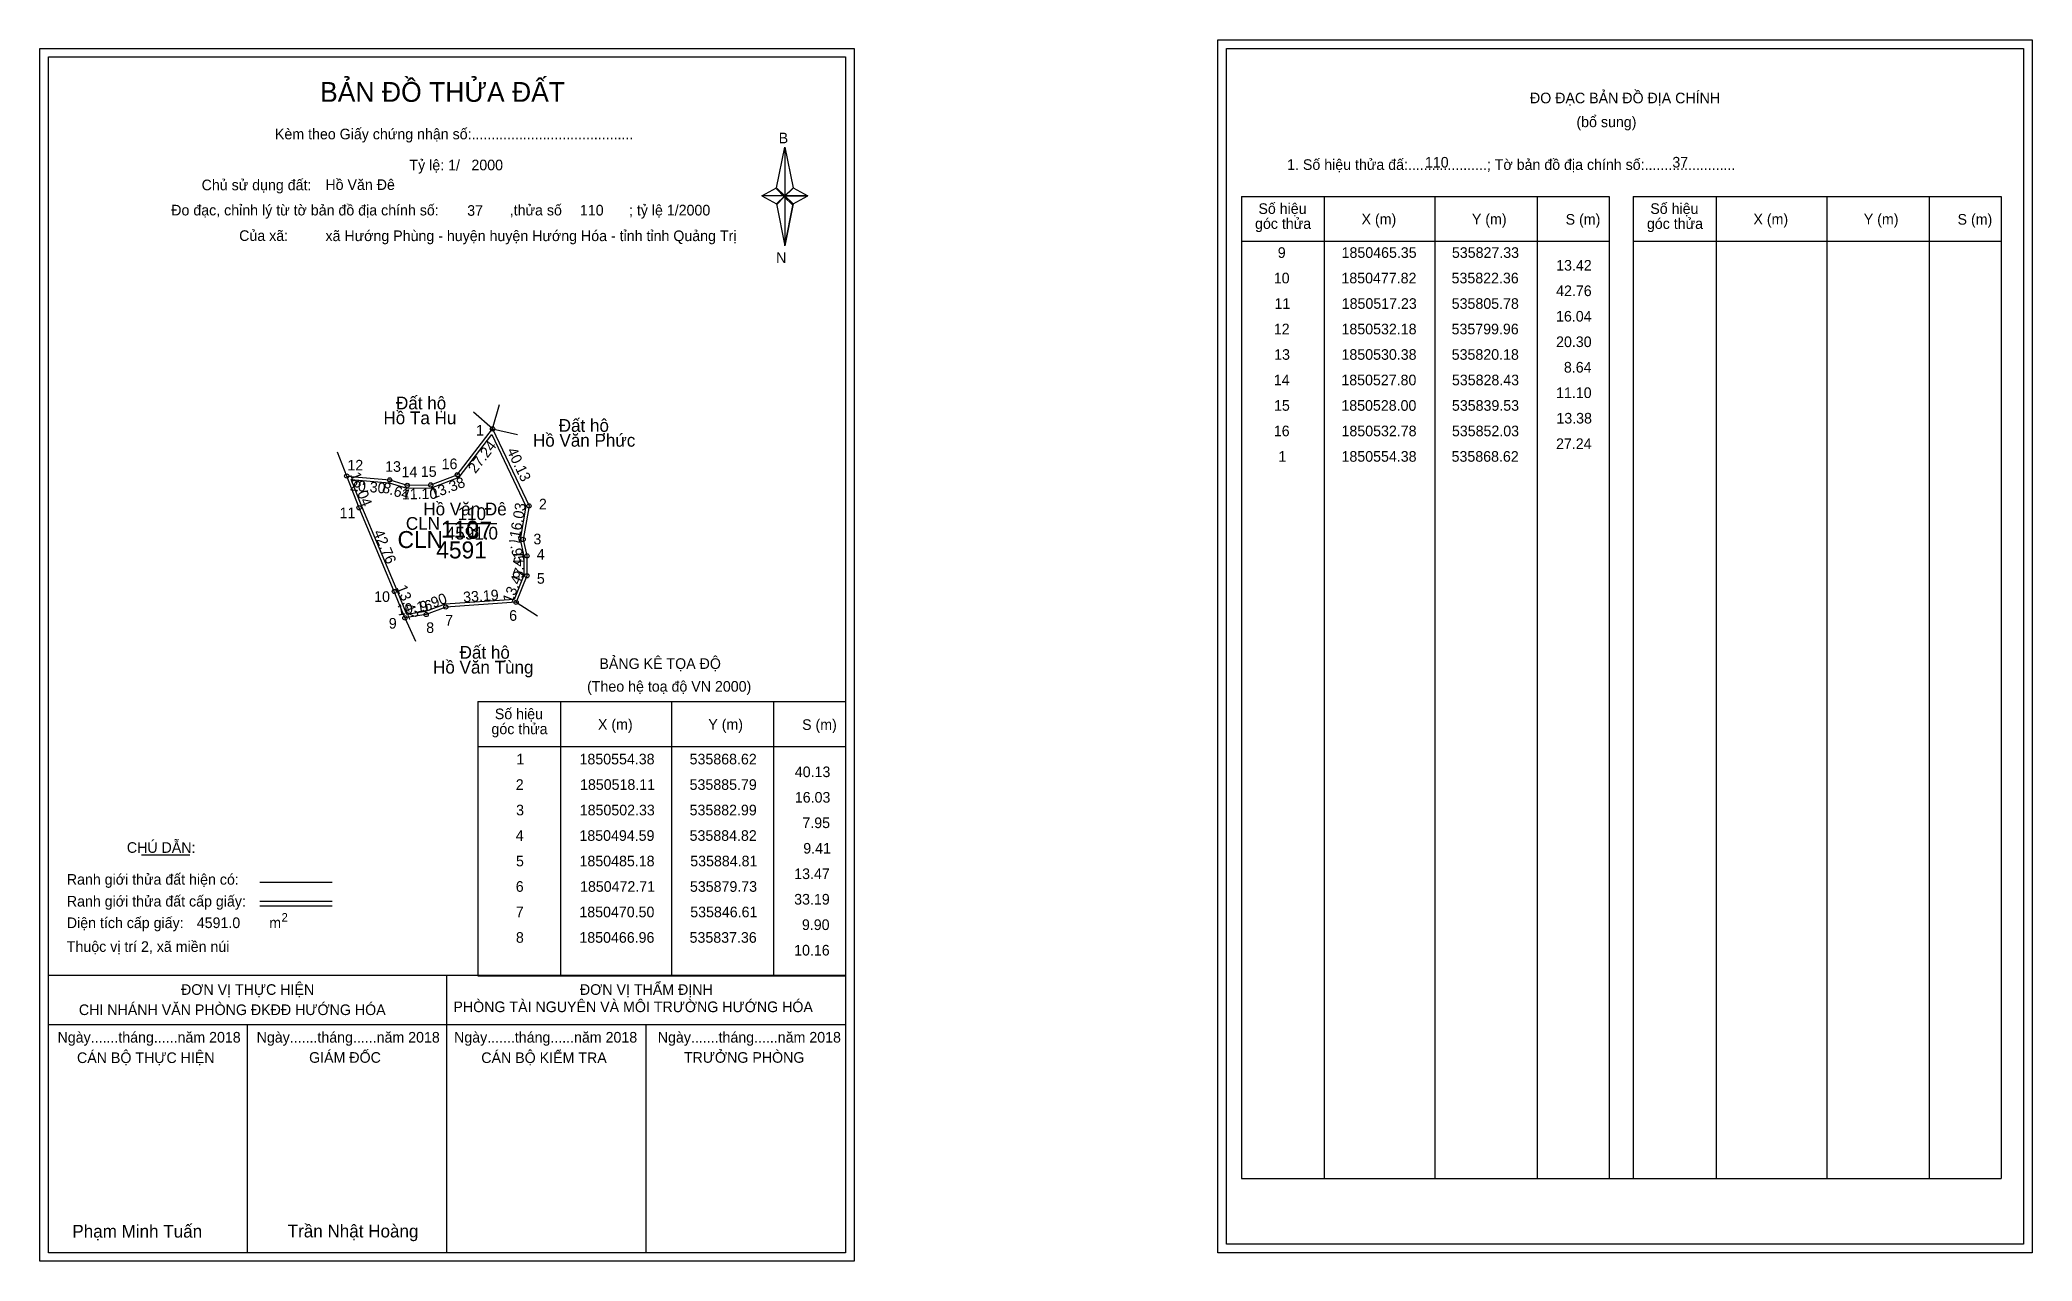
# Model space of a CAD drawing. Extents: x 535655 to 536594, y 1850162 to 1850738.
import ezdxf

# ---------------------------------------------------------------- set-up
doc = ezdxf.new("R2010")
doc.units = 0
for name, color, linetype in [('Level 1', 7, 'Continuous'), ('Level 10', 7, 'Continuous'), ('Level 11', 7, 'Continuous'), ('Level 13', 7, 'Continuous'), ('Level 2', 7, 'Continuous'), ('Level 27', 7, 'Continuous'), ('Level 3', 7, 'Continuous'), ('Level 36', 7, 'Continuous'), ('Level 4', 7, 'Continuous'), ('Level 49', 7, 'Continuous'), ('Level 5', 7, 'Continuous'), ('Level 53', 7, 'Continuous'), ('Level 55', 7, 'Continuous'), ('Level 6', 7, 'Continuous'), ('Level 63', 7, 'Continuous'), ('Level 7', 7, 'Continuous'), ('Level 9', 7, 'Continuous')]:
    doc.layers.add(name, color=color, linetype=linetype)

msp = doc.modelspace()

# ---------------------------------------------------------------- linework, layer by layer
at = {"layer": 'Level 1'}
for p, q in [((535659.47, 1850729.59), (535659.47, 1850729.59)), ((536214.11, 1850733.59), (536214.11, 1850733.59)), ((536002.31, 1850667.83), (536006.25, 1850687.11)), ((536006.25, 1850687.11), (536006.25, 1850664.06)), ((536006.25, 1850687.11), (536010.18, 1850667.83)), ((535995.42, 1850664.06), (536002.31, 1850667.83)), ((536002.31, 1850667.83), (536006.25, 1850664.06)), ((536005.95, 1850663.62), (536002.31, 1850667.39)), ((536006.25, 1850664.06), (536002.31, 1850660.38)), ((536005.95, 1850663.62), (536002.31, 1850659.94)), ((536002.31, 1850659.94), (536005.95, 1850663.62)), ((536009.89, 1850667.39), (536005.95, 1850663.62)), ((536005.95, 1850663.62), (536009.89, 1850667.39)), ((536009.89, 1850659.94), (536005.95, 1850663.62)), ((536010.18, 1850667.83), (536006.25, 1850664.06)), ((536006.25, 1850664.06), (536006.25, 1850640.66)), ((536006.25, 1850664.06), (536017.07, 1850664.06)), ((536006.25, 1850664.06), (536010.18, 1850660.38)), ((536010.18, 1850660.38), (536017.07, 1850664.06)), ((536221.18, 1850663.88), (536394.38, 1850663.88)), ((536260.36, 1850201.35), (536260.36, 1850663.88)), ((536312.5, 1850201.35), (536312.5, 1850663.88)), ((536360.45, 1850663.88), (536360.45, 1850201.35)), ((536394.38, 1850663.88), (536394.38, 1850201.35)), ((536405.69, 1850663.88), (536578.9, 1850663.88)), ((536444.87, 1850201.35), (536444.87, 1850663.88)), ((536497.02, 1850201.35), (536497.02, 1850663.88)), ((536544.96, 1850663.88), (536544.96, 1850201.35)), ((536578.9, 1850663.88), (536578.9, 1850201.35)), ((536002.31, 1850660.38), (536006.25, 1850640.66)), ((536010.18, 1850660.38), (536006.25, 1850640.66)), ((536221.18, 1850642.83), (536394.38, 1850642.83)), ((536405.69, 1850642.83), (536578.9, 1850642.83)), ((535861.66, 1850425.94), (536034.86, 1850425.94)), ((535900.84, 1850296.89), (535900.84, 1850425.94)), ((535952.98, 1850296.89), (535952.98, 1850425.94)), ((536000.92, 1850425.94), (536000.92, 1850296.89)), ((535861.66, 1850404.88), (536034.86, 1850404.88)), ((535703.3, 1850353.72), (535726.11, 1850353.72)), ((535759.03, 1850340.91), (535793.06, 1850340.91)), ((535759.03, 1850332.02), (535793.06, 1850332.02)), ((535759.03, 1850329.83), (535793.06, 1850329.83)), ((535873.12, 1850296.89), (535659.46, 1850296.89)), ((536034.86, 1850296.89), (535825.18, 1850296.89)), ((535847.16, 1850166.44), (535847.16, 1850296.89)), ((535861.66, 1850296.88), (536034.86, 1850296.88)), ((536034.86, 1850273.79), (535659.46, 1850273.79)), ((535753.31, 1850166.44), (535753.31, 1850273.79)), ((535941.01, 1850166.44), (535941.01, 1850273.79)), ((536221.18, 1850201.35), (536578.9, 1850201.35)), ((536034.86, 1850166.44), (536034.86, 1850166.44)), ((536589.51, 1850170.44), (536589.51, 1850170.44))]:
    msp.add_line(p, q, dxfattribs=at)
for points in [[(536002.31, 1850667.83), (536006.25, 1850687.11), (536006.25, 1850664.06)], [(535995.42, 1850664.06), (536002.31, 1850660.38), (536006.25, 1850664.06)], [(536006.25, 1850664.06), (536010.18, 1850667.83), (536017.07, 1850664.06)], [(536006.25, 1850664.06), (536006.25, 1850640.66), (536010.18, 1850660.38)]]:
    msp.add_lwpolyline(points, close=True, dxfattribs=at)
at = {"layer": 'Level 10'}
msp.add_line((535828.43, 1850527.8), (535839.53, 1850528), dxfattribs=at)
for points in [[(535868.62, 1850554.38), (535885.79, 1850518.11), (535882.99, 1850502.33), (535884.82, 1850494.59), (535884.81, 1850485.18), (535879.73, 1850472.71), (535846.61, 1850470.5), (535837.36, 1850466.96), (535827.33, 1850465.35), (535822.36, 1850477.82), (535805.78, 1850517.23), (535799.96, 1850532.18), (535820.18, 1850530.38), (535828.43, 1850527.8), (535839.53, 1850528), (535852.03, 1850532.78)], [(535868.33, 1850551.71), (535884.33, 1850517.91), (535881.56, 1850502.29), (535883.42, 1850494.43), (535883.41, 1850485.45), (535878.76, 1850474.05), (535846.31, 1850471.88), (535836.99, 1850468.32), (535828.22, 1850466.91), (535823.66, 1850478.35), (535807.08, 1850517.76), (535802.08, 1850530.59), (535819.91, 1850529), (535828.23, 1850526.4), (535839.8, 1850526.6), (535852.9, 1850531.61)]]:
    msp.add_lwpolyline(points, close=True, dxfattribs=at)
at = {"layer": 'Level 11'}
for centre in [(535868.62, 1850554.38), (535868.62, 1850554.38), (535799.96, 1850532.18), (535820.18, 1850530.38), (535852.03, 1850532.78), (535828.43, 1850527.8), (535839.53, 1850528), (535805.78, 1850517.23), (535885.79, 1850518.11), (535882.99, 1850502.33), (535884.82, 1850494.59), (535884.81, 1850485.18), (535822.36, 1850477.82), (535827.33, 1850465.35), (535837.36, 1850466.96), (535846.61, 1850470.5), (535879.73, 1850472.71)]:
    msp.add_circle(centre, 1, dxfattribs=at)
at = {"layer": 'Level 27'}
for p, q in [((535868.62, 1850554.38), (535859.58, 1850562.27)), ((535868.62, 1850554.38), (535871.85, 1850565.94)), ((535868.62, 1850554.38), (535880.31, 1850551.69)), ((535799.96, 1850532.18), (535795.62, 1850543.37)), ((535827.33, 1850465.35), (535832.37, 1850454.46)), ((535879.73, 1850472.71), (535889.85, 1850466.27))]:
    msp.add_line(p, q, dxfattribs=at)
at = {"layer": 'Level 3'}
for p, q in [((536221.18, 1850663.88), (536221.18, 1850201.35)), ((536405.69, 1850663.88), (536405.69, 1850201.35)), ((535861.66, 1850425.94), (535861.66, 1850296.89))]:
    msp.add_line(p, q, dxfattribs=at)
at = {"layer": 'Level 63'}
for points in [[(536210.12, 1850737.59), (536593.52, 1850737.59), (536593.52, 1850166.44), (536210.12, 1850166.44)], [(535655.46, 1850733.59), (536038.86, 1850733.59), (536038.86, 1850162.44), (535655.46, 1850162.44)], [(535659.46, 1850729.59), (536034.86, 1850729.59), (536034.86, 1850166.44), (535659.46, 1850166.44)], [(536214.12, 1850733.59), (536589.52, 1850733.59), (536589.52, 1850170.44), (536214.12, 1850170.44)]]:
    msp.add_lwpolyline(points, close=True, dxfattribs=at)
at = {"layer": 'Level 9'}
msp.add_line((535846.6, 1850509.86), (535870.68, 1850509.86), dxfattribs=at)

# ---------------------------------------------------------------- texts
at = {"layer": 'Level 1'}
for s, height, p in [('BẢN ĐỒ THỬA ĐẤT', 9.3313, (535787.4, 1850708.4)), ('ĐO ĐẠC BẢN ĐỒ ĐỊA CHÍNH', 5, (536357.07, 1850707.71)), ('(bổ sung)', 5, (536378.95, 1850696.47)), ('Kèm theo Giấy chứng nhận số:.........................................', 5, (535766.16, 1850690.74)), ('B', 5, (536003.33, 1850688.86)), ('1. Số hiệu thửa đấ:....................; Tờ bản đồ địa chính số:.......................', 5, (536242.73, 1850676.35)), ('Chủ sử dụng đất:', 5, (535731.64, 1850666.76)), ('Đo đạc, chỉnh lý từ tờ bản đồ địa chính số:                  ,thửa số                 ; tỷ lệ 1/2000', 5, (535717.33, 1850654.9)), ('góc thửa', 5, (536227.62, 1850648.56)), ('Số hiệu', 5, (536229.21, 1850655.62)), ('X (m)', 5, (536277.77, 1850650.67)), ('Y (m)', 5, (536329.73, 1850650.67)), ('S (m)', 5, (536373.88, 1850650.57)), ('góc thửa', 5, (536412.14, 1850648.56)), ('Số hiệu', 5, (536413.73, 1850655.62)), ('X (m)', 5, (536462.29, 1850650.67)), ('Y (m)', 5, (536514.24, 1850650.67)), ('S (m)', 5, (536558.4, 1850650.57)), ('Của xã:', 5, (535749.32, 1850642.9)), ('N', 5, (536002.13, 1850632.52)), ('BẢNG KÊ TỌA ĐỘ', 5, (535918.92, 1850441.34)), ('(Theo hệ toạ độ VN 2000)', 5, (535913.12, 1850430.62)), ('Số hiệu', 5, (535869.69, 1850417.67)), ('X (m)', 5, (535918.25, 1850412.72)), ('Y (m)', 5, (535970.2, 1850412.72)), ('S (m)', 5, (536014.36, 1850412.62)), ('góc thửa', 5, (535868.1, 1850410.61)), ('CHÚ DẪN:', 5, (535696.42, 1850354.73)), ('Ranh giới thửa đất hiện có:', 5, (535668.16, 1850339.73)), ('Ranh giới thửa đất cấp giấy:', 5, (535668.16, 1850329.45)), ('Diện tích cấp giấy:', 5, (535668.16, 1850319.29)), ('2', 4, (535769.27, 1850322.35)), ('m', 5, (535763.47, 1850319.33)), ('Thuộc vị trí 2, xã miền núi', 5, (535668.16, 1850308.09)), ('ĐƠN VỊ THỰC HIỆN', 5, (535721.93, 1850287.85)), ('ĐƠN VỊ THẨM ĐỊNH', 5, (535909.74, 1850287.85)), ('CHI NHÁNH VĂN PHÒNG ĐKĐĐ HƯỚNG HÓA', 5, (535673.85, 1850278.33)), ('PHÒNG TÀI NGUYÊN VÀ MÔI TRƯỜNG HƯỚNG HÓA', 5, (535850.19, 1850279.71)), ('Ngày.......tháng......năm 2018', 5, (535663.8, 1850265.38)), ('Ngày.......tháng......năm 2018', 5, (535757.54, 1850265.38)), ('Ngày.......tháng......năm 2018', 5, (535850.49, 1850265.38)), ('Ngày.......tháng......năm 2018', 5, (535946.41, 1850265.38)), ('CÁN BỘ THỰC HIỆN', 5, (535672.96, 1850255.75)), ('GIÁM ĐỐC', 5, (535782.23, 1850255.87)), ('CÁN BỘ KIỂM TRA', 5, (535863.31, 1850255.75)), ('TRƯỞNG PHÒNG', 5, (535958.69, 1850255.87)), ('Phạm Minh Tuấn', 6, (535670.78, 1850173.52)), ('Trần Nhật Hoàng', 6, (535772.17, 1850173.62))]:
    msp.add_text(s, height=height, dxfattribs=at).set_placement(p)
at = {"layer": 'Level 11'}
msp.add_text('Tỷ lệ: 1/', height=5, dxfattribs=at).set_placement((535829.48, 1850676.12))
at = {"layer": 'Level 13'}
for s, p in [('CLN', (535827.81, 1850506.86)), ('110', (535852.15, 1850511.46)), ('4591.0', (535846.61, 1850502.26))]:
    msp.add_text(s, height=6, dxfattribs=at).set_placement(p)
at = {"layer": 'Level 2'}
msp.add_text('Hồ Văn Đê', height=6, dxfattribs=at).set_placement((535836.03, 1850513.66))
at = {"layer": 'Level 3'}
msp.add_text('CLN ', height=8, dxfattribs=at).set_placement((535823.89, 1850498.27))
at = {"layer": 'Level 36'}
for s, p in [('Đất hộ', (535823.16, 1850563.57)), ('Hồ Ta Hu', (535817.24, 1850556.57)), ('Đất hộ', (535899.77, 1850553)), ('Hồ Văn Phức', (535887.63, 1850546)), ('Hồ Văn Tùng', (535840.61, 1850439.16)), ('Đất hộ', (535853.12, 1850446.16))]:
    msp.add_text(s, height=6, dxfattribs=at).set_placement(p)
at = {"layer": 'Level 4'}
msp.add_text('110', height=8, dxfattribs=at).set_placement((535844.29, 1850503.16))
at = {"layer": 'Level 49'}
for s, rotation, p in [('27.24', 52.47374, (535860.57, 1850533.07)), ('40.13', 295.33259, (535875.23, 1850544.16)), ('16.04', 291.27085, (535801.39, 1850532.91)), ('20.30', 354.9129, (535801.34, 1850525.43)), ('13.38', 20.92685, (535840.57, 1850521.33)), ('8.64', 342.63411, (535816.29, 1850524.68)), ('11.10', 1.03224, (535825.92, 1850521.15)), ('16.03', 79.93817, (535881.42, 1850502.62)), ('42.76', 292.81675, (535812.38, 1850505.68)), ('7.95', 283.30239, (535876.05, 1850502.99)), ('9.41', 89.93911, (535883.21, 1850483.88)), ('13.47', 67.83511, (535877.72, 1850472.01)), ('13.42', 291.73008, (535823.31, 1850479.75)), ('10.16', 9.11924, (535824.03, 1850466.44)), ('9.90', 20.94198, (535835.5, 1850467.96)), ('33.19', 3.81752, (535854.93, 1850472.66))]:
    msp.add_text(s, height=5, rotation=rotation, dxfattribs=at).set_placement(p)
at = {"layer": 'Level 5'}
msp.add_text('4591', height=8, dxfattribs=at).set_placement((535842.13, 1850493.38))
at = {"layer": 'Level 53'}
for s, p in [('9', (536238.33, 1850634.91)), ('1850465.35', (536268.38, 1850634.91)), ('535827.33', (536320.33, 1850634.91)), ('13.42', (536369.4, 1850628.91)), ('10', (536236.46, 1850622.91)), ('1850477.82', (536268.29, 1850622.91)), ('535822.36', (536320.16, 1850622.91)), ('11', (536236.78, 1850610.91)), ('1850517.23', (536268.44, 1850610.91)), ('535805.78', (536320.23, 1850610.91)), ('42.76', (536369.38, 1850616.91)), ('16.04', (536369.35, 1850604.91)), ('12', (536236.48, 1850598.91)), ('1850532.18', (536268.34, 1850598.91)), ('535799.96', (536320.16, 1850598.91)), ('20.30', (536369.36, 1850592.91)), ('13', (536236.63, 1850586.91)), ('1850530.38', (536268.34, 1850586.91)), ('535820.18', (536320.23, 1850586.91)), ('14', (536236.45, 1850574.91)), ('1850527.80', (536268.26, 1850574.91)), ('535828.43', (536320.33, 1850574.91)), ('8.64', (536373.05, 1850580.91)), ('15', (536236.57, 1850562.91)), ('1850528.00', (536268.26, 1850562.91)), ('535839.53', (536320.33, 1850562.91)), ('11.10', (536369.36, 1850568.91)), ('13.38', (536369.52, 1850556.91)), ('16', (536236.47, 1850550.91)), ('1850532.78', (536268.34, 1850550.91)), ('535852.03', (536320.33, 1850550.91)), ('27.24', (536369.35, 1850544.91)), ('1', (536238.62, 1850538.91)), ('1850554.38', (536268.34, 1850538.91)), ('535868.62', (536320.17, 1850538.91)), ('1', (535879.85, 1850396.38)), ('1850554.38', (535909.57, 1850396.38)), ('535868.62', (535961.4, 1850396.38)), ('40.13', (536010.94, 1850390.38)), ('2', (535879.55, 1850384.38)), ('1850518.11', (535909.81, 1850384.38)), ('535885.79', (535961.4, 1850384.38)), ('16.03', (536010.94, 1850378.38)), ('3', (535879.71, 1850372.38)), ('1850502.33', (535909.67, 1850372.38)), ('535882.99', (535961.4, 1850372.38)), ('7.95', (536014.5, 1850366.38)), ('4', (535879.53, 1850360.38)), ('1850494.59', (535909.52, 1850360.38)), ('535884.82', (535961.4, 1850360.38)), ('5', (535879.64, 1850348.38)), ('1850485.18', (535909.57, 1850348.38)), ('535884.81', (535961.7, 1850348.38)), ('9.41', (536014.92, 1850354.38)), ('13.47', (536010.66, 1850342.38)), ('6', (535879.54, 1850336.38)), ('1850472.71', (535909.81, 1850336.38)), ('535879.73', (535961.55, 1850336.38)), ('33.19', (536010.64, 1850330.38)), ('7', (535879.56, 1850324.38)), ('1850470.50', (535909.49, 1850324.38)), ('535846.61', (535961.7, 1850324.38)), ('8', (535879.61, 1850312.38)), ('1850466.96', (535909.5, 1850312.38)), ('535837.36', (535961.39, 1850312.38)), ('9.90', (536014.28, 1850318.38)), ('10.16', (536010.61, 1850306.38))]:
    msp.add_text(s, height=5, dxfattribs=at).set_placement(p)
at = {"layer": 'Level 55'}
for s, height, p in [('102', 0.22, (535868.38, 1850554.16)), ('102', 0.22, (535868.38, 1850554.16)), ('101', 0.22, (535868.4, 1850554.16)), ('101', 0.22, (535868.4, 1850554.16)), ('1', 0.8, (535868.4, 1850554.38)), ('12', 0.8, (535799.39, 1850532.18)), ('101', 0.22, (535799.74, 1850531.96)), ('101', 0.22, (535799.74, 1850531.96)), ('0', 0.22, (535799.88, 1850531.96)), ('13', 0.8, (535819.64, 1850530.38)), ('101', 0.22, (535819.96, 1850530.16)), ('101', 0.22, (535819.96, 1850530.16)), ('16', 0.8, (535851.46, 1850532.78)), ('101', 0.22, (535851.81, 1850532.56)), ('101', 0.22, (535851.81, 1850532.56)), ('14', 0.8, (535827.86, 1850527.8)), ('101', 0.22, (535828.21, 1850527.58)), ('101', 0.22, (535828.21, 1850527.58)), ('15', 0.8, (535838.98, 1850528)), ('101', 0.22, (535839.31, 1850527.78)), ('101', 0.22, (535839.31, 1850527.78)), ('11', 0.8, (535805.26, 1850517.23)), ('0', 0.22, (535805.7, 1850517.01)), ('2', 0.8, (535885.52, 1850518.11)), ('102', 0.22, (535885.55, 1850517.89)), ('102', 0.22, (535885.55, 1850517.89)), ('3', 0.8, (535882.74, 1850502.33)), ('102', 0.22, (535882.75, 1850502.11)), ('102', 0.22, (535882.75, 1850502.11)), ('4', 0.8, (535884.54, 1850494.59)), ('102', 0.22, (535884.58, 1850494.37)), ('102', 0.22, (535884.58, 1850494.37)), ('5', 0.8, (535884.55, 1850485.18)), ('102', 0.22, (535884.57, 1850484.96)), ('102', 0.22, (535884.57, 1850484.96)), ('10', 0.8, (535821.79, 1850477.82)), ('0', 0.22, (535822.28, 1850477.6)), ('9', 0.8, (535827.06, 1850465.35)), ('118', 0.22, (535827.1, 1850465.13)), ('0', 0.22, (535827.25, 1850465.13)), ('8', 0.8, (535837.1, 1850466.96)), ('118', 0.22, (535837.13, 1850466.74)), ('7', 0.8, (535846.34, 1850470.5)), ('118', 0.22, (535846.38, 1850470.28)), ('6', 0.8, (535879.46, 1850472.71)), ('102', 0.22, (535879.49, 1850472.49)), ('118', 0.22, (535879.5, 1850472.49)), ('102', 0.22, (535879.49, 1850472.49))]:
    msp.add_text(s, height=height, dxfattribs=at).set_placement(p)
at = {"layer": 'Level 6'}
for s, p in [('2000', (535858.67, 1850676.16)), ('110', (536307.63, 1850677.43)), ('37', (536424.12, 1850677.47)), ('Hồ Văn Đê', (535789.91, 1850666.89)), ('37', (535856.68, 1850654.72)), ('110', (535909.75, 1850654.88)), ('xã Hướng Phùng - huyện huyện Hướng Hóa - tỉnh tỉnh Quảng Trị', (535789.94, 1850642.81)), ('4591.0', (535729.35, 1850319.3))]:
    msp.add_text(s, height=5, dxfattribs=at).set_placement(p)
at = {"layer": 'Level 7'}
msp.add_text('37', height=8, dxfattribs=at).set_placement((535856.49, 1850502.64))
at = {"layer": 'Level 9'}
for s, p in [('1', (535860.86, 1850551.25)), ('12', (535800.27, 1850534.79)), ('16', (535844.65, 1850535.41)), ('13', (535818.04, 1850534.16)), ('14', (535825.77, 1850531.64)), ('15', (535834.86, 1850531.78)), ('2', (535890.44, 1850516.46)), ('11', (535796.61, 1850512.33)), ('3', (535887.85, 1850500.01)), ('4', (535889.46, 1850492.83)), ('5', (535889.49, 1850481.45)), ('10', (535812.88, 1850472.89)), ('9', (535819.76, 1850460.32)), ('7', (535846.3, 1850461.75)), ('6', (535876.44, 1850464.01)), ('8', (535837.38, 1850458.28))]:
    msp.add_text(s, height=5, dxfattribs=at).set_placement(p)

doc.saveas('drawing.dxf')
